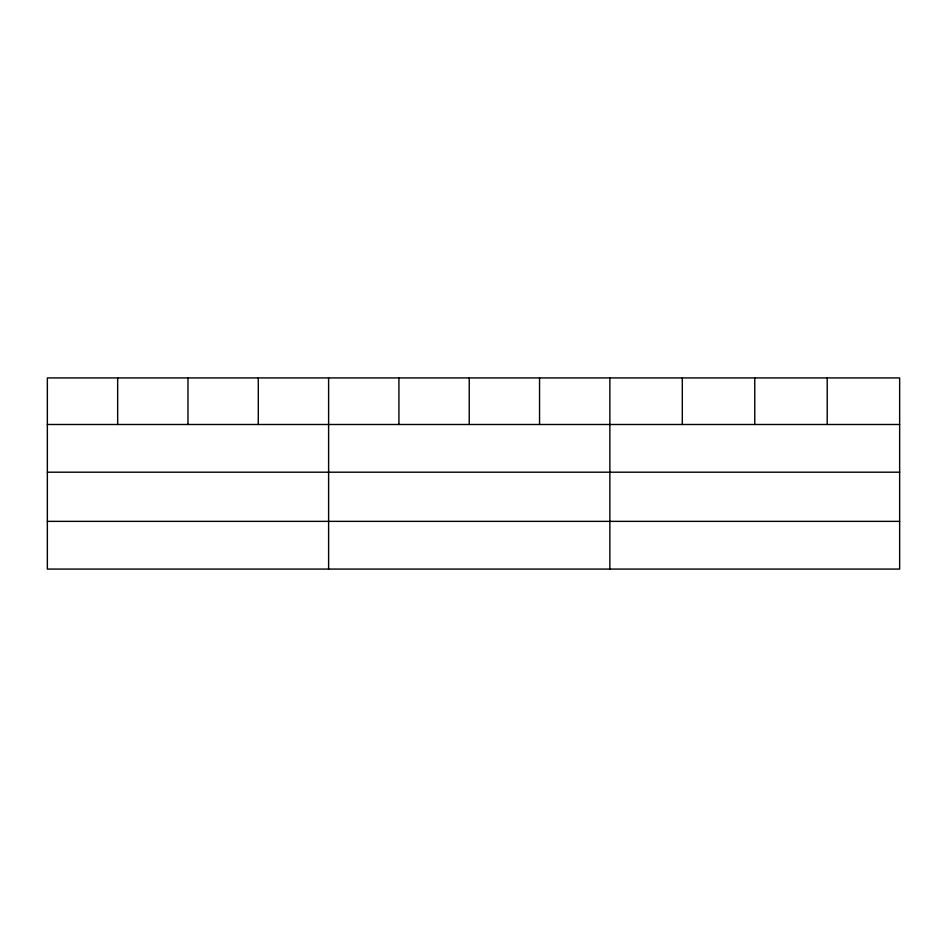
<?xml version="1.0" encoding="UTF-8"?>
<svg xmlns="http://www.w3.org/2000/svg" width="947" height="947" viewBox="0 0 947 947"><rect width="100%" height="100%" fill="white"/><g stroke="black" fill="none" stroke-linecap="round" stroke-linejoin="round"><path stroke-width="1.42" d="M899.65 472.198L899.65 377.924L47.35 377.924L47.35 569.076L899.65 569.076L899.65 472.198L47.35 472.198M47.35 424.493L899.65 424.493M47.35 521.359L899.65 521.359M827.205 377.924L827.205 424.493M754.759 377.924L754.759 424.493M682.313 377.924L682.313 424.493M609.868 377.924L609.868 569.076M539.553 377.924L539.553 424.493M469.238 377.924L469.238 424.493M398.924 377.924L398.924 424.493M328.609 377.924L328.609 569.076M258.294 377.924L258.294 424.493M187.98 377.924L187.98 424.493M117.665 377.924L117.665 424.493"/></g></svg>
